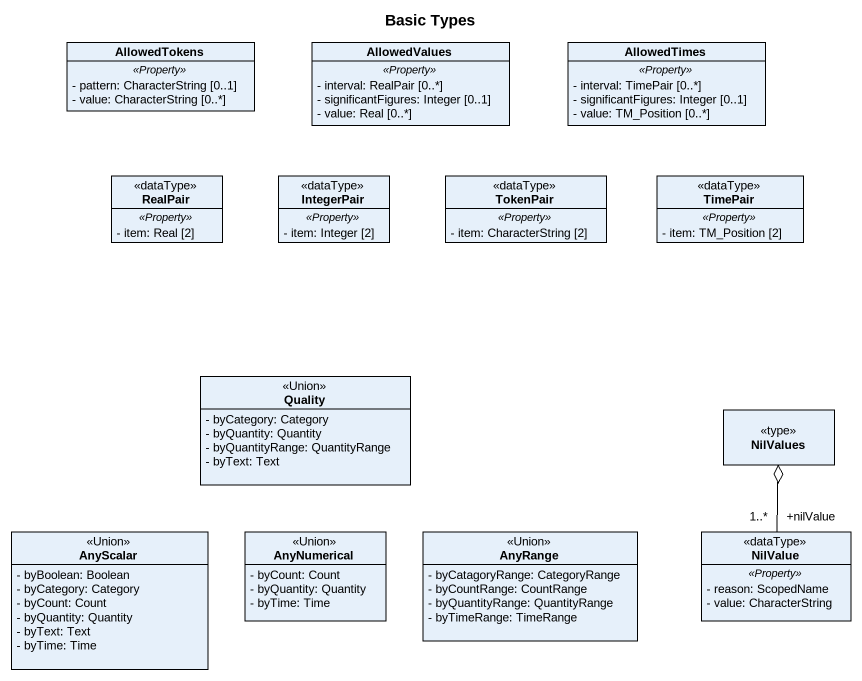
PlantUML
@startuml
title Basic Types
hide circle
hide empty members
skinparam classAttributeIconSize 0
class AllowedTokens {
  .. <<Property>> ..
  - pattern: CharacterString [0..1]
  - value: CharacterString [0..*]
}
class AllowedValues {
  .. <<Property>> ..
  - interval: RealPair [0..*]
  - significantFigures: Integer [0..1]
  - value: Real [0..*]
}
class AllowedTimes {
  .. <<Property>> ..
  - interval: TimePair [0..*]
  - significantFigures: Integer [0..1]
  - value: TM_Position [0..*]
}
class RealPair <<dataType>> {
  .. <<Property>> ..
  - item: Real [2]
}
class IntegerPair <<dataType>> {
  .. <<Property>> ..
  - item: Integer [2]
}
class TokenPair <<dataType>> {
  .. <<Property>> ..
  - item: CharacterString [2]
}
class TimePair <<dataType>> {
  .. <<Property>> ..
  - item: TM_Position [2]
}
class Quality <<Union>> {
  - byCategory: Category
  - byQuantity: Quantity
  - byQuantityRange: QuantityRange
  - byText: Text
}
class NilValues <<type>>
class AnyScalar <<Union>> {
  - byBoolean: Boolean
  - byCategory: Category
  - byCount: Count
  - byQuantity: Quantity
  - byText: Text
  - byTime: Time
}
class AnyNumerical <<Union>> {
  - byCount: Count
  - byQuantity: Quantity
  - byTime: Time
}
class AnyRange <<Union>> {
  - byCatagoryRange: CategoryRange
  - byCountRange: CountRange
  - byQuantityRange: QuantityRange
  - byTimeRange: TimeRange
}
class NilValue <<dataType>> {
  .. <<Property>> ..
  - reason: ScopedName
  - value: CharacterString
}
NilValue "+nilValue\n1..*" -up-o NilValues
@enduml
